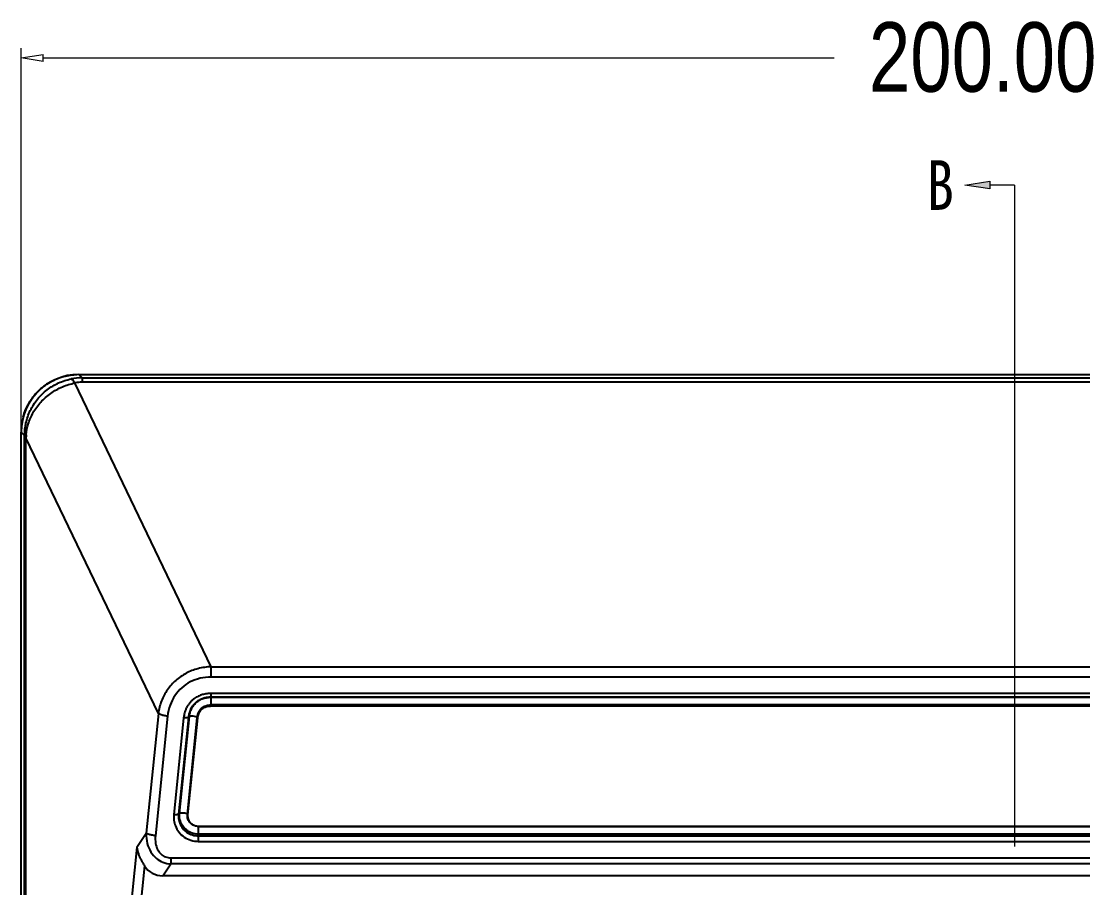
# Model space of a CAD drawing. Header units: inches. Extents: x -219 to 252, y -99 to 210.
# Drawn here: x -208.6 to -152, y 163.3 to 209.6 of the extents above; entities that cross this region are included whole.
import ezdxf

# ---------------------------------------------------------------- set-up
doc = ezdxf.new("R2010")
doc.units = ezdxf.units.IN
doc.header["$MEASUREMENT"] = 0
doc.linetypes.add('AI-Linetype-8', pattern=[141.111817, 35.277778, -35.277778, 0.000352778, -35.277778, 0.000352778, -35.277778])
doc.layers.add('hatch', color=7, linetype='Continuous')

# ---------------------------------------------------------------- blocks, each defined once
blk = doc.blocks.new('block 361')
at = {"color": 3, "lineweight": 5, "true_color": 0x00ff00}
blk.add_lwpolyline([(-208.563, 187.002), (-208.563, 208.14)], dxfattribs=at)
blk = doc.blocks.new('block 363')
at = {"color": 3, "lineweight": 5, "true_color": 0x00ff00}
blk.add_lwpolyline([(-207.398, 207.61), (-165.227, 207.61)], dxfattribs=at)
blk = doc.blocks.new('block 366')
at = {"color": 3, "lineweight": 5, "true_color": 0x00ff00}
blk.add_lwpolyline([(-207.398, 207.416), (-208.563, 207.61)], dxfattribs=at)
blk = doc.blocks.new('block 367')
at = {"color": 3, "lineweight": 5, "true_color": 0x00ff00}
blk.add_lwpolyline([(-208.563, 207.61), (-207.398, 207.804)], dxfattribs=at)
blk = doc.blocks.new('block 368')
at = {"color": 3, "lineweight": 5, "true_color": 0x00ff00}
blk.add_lwpolyline([(-207.398, 207.416), (-207.398, 207.804)], dxfattribs=at)
blk = doc.blocks.new('block 365')
for name in ['block 367', 'block 368', 'block 366']:
    blk.add_blockref(name, (0, 0))
blk = doc.blocks.new('block 373')
at = {"color": 7, "true_color": 0xffffff, "insert": (-163.377, 205.757), "char_height": 3.70665, "attachment_point": 7}
blk.add_mtext('\\fAdobe Song Std L|b0|i0|c0|p34;\\W0.8;200.00', dxfattribs=at)
blk = doc.blocks.new('block 374')
at = {"lineweight": 0}
blk.add_lwpolyline([(-208.563, 187.002), (-208.563, 187.002)], dxfattribs=at)
blk = doc.blocks.new('block 360')
for name in ['block 373', 'block 361', 'block 365', 'block 363', 'block 374']:
    blk.add_blockref(name, (0, 0))
blk = doc.blocks.new('block 1214')
at = {"color": 7, "lineweight": 25, "true_color": 0xffffff}
blk.add_lwpolyline([(-208.563, 117.016), (-208.563, 187.656)], dxfattribs=at)
blk = doc.blocks.new('block 1215')
at = {"color": 7, "lineweight": 25, "true_color": 0xffffff}
blk.add_lwpolyline([(-208.38, 117.433), (-208.38, 187.348)], dxfattribs=at)
blk = doc.blocks.new('block 1216')
at = {"color": 7, "lineweight": 25, "true_color": 0xffffff}
blk.add_lwpolyline([(-208.309, 117.433), (-208.309, 187.348)], dxfattribs=at)
blk = doc.blocks.new('block 1218')
at = {"color": 7, "lineweight": 25, "true_color": 0xffffff}
blk.add_lwpolyline([(-205.315, 190.548), (-205.315, 190.313)], dxfattribs=at)
blk = doc.blocks.new('block 1221')
at = {"color": 7, "lineweight": 25, "true_color": 0xffffff}
blk.add_lwpolyline([(-202.4, 165.513), (-206.951, 120.626)], dxfattribs=at)
blk = doc.blocks.new('block 1222')
at = {"color": 7, "lineweight": 25, "true_color": 0xffffff}
blk.add_lwpolyline([(-201.254, 172.636), (-201.901, 166.258)], dxfattribs=at)
blk = doc.blocks.new('block 1223')
at = {"color": 7, "lineweight": 25, "true_color": 0xffffff}
blk.add_lwpolyline([(-200.596, 164.944), (-200.596, 164.619)], dxfattribs=at)
blk = doc.blocks.new('block 1224')
at = {"color": 7, "lineweight": 25, "true_color": 0xffffff}
blk.add_lwpolyline([(-199.124, 166.621), (-199.124, 166.209)], dxfattribs=at)
blk = doc.blocks.new('block 1225')
at = {"color": 7, "lineweight": 25, "true_color": 0xffffff}
blk.add_lwpolyline([(-199.124, 166.115), (-199.124, 165.82)], dxfattribs=at)
blk = doc.blocks.new('block 1227')
at = {"color": 7, "lineweight": 25, "true_color": 0xffffff}
blk.add_lwpolyline([(-199.124, 166.209), (-199.124, 166.115)], dxfattribs=at)
blk = doc.blocks.new('block 1228')
at = {"color": 7, "lineweight": 25, "true_color": 0xffffff}
blk.add_lwpolyline([(-198.442, 173.509), (-198.442, 173.513)], dxfattribs=at)
blk = doc.blocks.new('block 1229')
at = {"color": 7, "lineweight": 25, "true_color": 0xffffff}
blk.add_lwpolyline([(-201.994, 164.519), (-206.457, 120.492)], dxfattribs=at)
blk = doc.blocks.new('block 1230')
at = {"color": 7, "lineweight": 25, "true_color": 0xffffff}
blk.add_lwpolyline([(-200.76, 172.502), (-201.407, 166.124)], dxfattribs=at)
blk = doc.blocks.new('block 1232')
at = {"color": 7, "lineweight": 25, "true_color": 0xffffff}
blk.add_lwpolyline([(-199.905, 172.412), (-200.429, 167.244)], dxfattribs=at)
blk = doc.blocks.new('block 1233')
at = {"color": 7, "lineweight": 25, "true_color": 0xffffff}
blk.add_lwpolyline([(-199.652, 172.436), (-200.176, 167.268)], dxfattribs=at)
blk = doc.blocks.new('block 1234')
at = {"color": 7, "lineweight": 25, "true_color": 0xffffff}
blk.add_lwpolyline([(-200.125, 167.308), (-199.601, 172.477)], dxfattribs=at)
blk = doc.blocks.new('block 1236')
at = {"color": 7, "lineweight": 25, "true_color": 0xffffff}
blk.add_lwpolyline([(-199.704, 167.268), (-199.18, 172.437)], dxfattribs=at)
blk = doc.blocks.new('block 1237')
at = {"color": 7, "lineweight": 25, "true_color": 0xffffff}
blk.add_lwpolyline([(-199.674, 167.239), (-199.15, 172.407)], dxfattribs=at)
blk = doc.blocks.new('block 1238')
at = {"color": 7, "lineweight": 25, "true_color": 0xffffff}
blk.add_lwpolyline([(-201.021, 163.985), (-200.596, 164.619)], dxfattribs=at)
blk = doc.blocks.new('block 1239')
at = {"color": 7, "lineweight": 25, "true_color": 0xffffff}
blk.add_lwpolyline([(-202.4, 165.513), (-201.901, 166.258)], dxfattribs=at)
blk = doc.blocks.new('block 1240')
at = {"color": 7, "lineweight": 25, "true_color": 0xffffff}
blk.add_lwpolyline([(-199.601, 172.477), (-199.652, 172.436)], dxfattribs=at)
blk = doc.blocks.new('block 1241')
at = {"color": 7, "lineweight": 25, "true_color": 0xffffff}
blk.add_lwpolyline([(-198.442, 173.043), (-198.442, 173.099)], dxfattribs=at)
blk = doc.blocks.new('block 1242')
at = {"color": 7, "lineweight": 25, "true_color": 0xffffff}
blk.add_lwpolyline([(-198.442, 174.587), (-198.442, 175.133)], dxfattribs=at)
blk = doc.blocks.new('block 1243')
at = {"color": 7, "lineweight": 25, "true_color": 0xffffff}
blk.add_lwpolyline([(-198.442, 173.099), (-198.442, 173.509)], dxfattribs=at)
blk = doc.blocks.new('block 1244')
at = {"color": 7, "lineweight": 25, "true_color": 0xffffff}
blk.add_lwpolyline([(-198.442, 173.513), (-198.442, 173.711)], dxfattribs=at)
blk = doc.blocks.new('block 1248')
at = {"color": 7, "lineweight": 25, "true_color": 0xffffff}
blk.add_lwpolyline([(-200.125, 167.308), (-200.176, 167.268)], dxfattribs=at)
blk = doc.blocks.new('block 1263')
at = {"color": 7, "lineweight": 25, "true_color": 0xffffff}
blk.add_lwpolyline([(-201.254, 172.636), (-208.309, 187.348)], dxfattribs=at)
blk = doc.blocks.new('block 1268')
at = {"color": 7, "lineweight": 25, "true_color": 0xffffff}
blk.add_lwpolyline([(-198.442, 175.133), (-205.703, 190.274)], dxfattribs=at)
blk = doc.blocks.new('block 1269')
at = {"color": 7, "lineweight": 25, "true_color": 0xffffff}
blk.add_lwpolyline([(-199.674, 167.239), (-199.704, 167.268)], dxfattribs=at)
blk = doc.blocks.new('block 1272')
at = {"color": 7, "lineweight": 25, "true_color": 0xffffff}
blk.add_lwpolyline([(-199.15, 172.407), (-199.18, 172.437)], dxfattribs=at)
blk = doc.blocks.new('block 1274')
at = {"color": 7, "lineweight": 25, "true_color": 0xffffff}
blk.add_lwpolyline([(-208.38, 187.474), (-208.563, 187.656)], dxfattribs=at)
blk = doc.blocks.new('block 1276')
at = {"color": 7, "lineweight": 25, "true_color": 0xffffff}
blk.add_lwpolyline([(-205.315, 190.548), (-205.492, 190.726)], dxfattribs=at)
blk = doc.blocks.new('block 1287')
at = {"color": 7, "lineweight": 25, "true_color": 0xffffff}
blk.add_lwpolyline([(-110.2, 163.985), (-201.021, 163.985)], dxfattribs=at)
blk = doc.blocks.new('block 1288')
at = {"color": 7, "lineweight": 25, "true_color": 0xffffff}
blk.add_lwpolyline([(-110.625, 164.619), (-200.596, 164.619)], dxfattribs=at)
blk = doc.blocks.new('block 1289')
at = {"color": 7, "lineweight": 25, "true_color": 0xffffff}
blk.add_lwpolyline([(-200.596, 164.944), (-110.625, 164.944)], dxfattribs=at)
blk = doc.blocks.new('block 1290')
at = {"color": 7, "lineweight": 25, "true_color": 0xffffff}
blk.add_lwpolyline([(-199.124, 165.82), (-112.097, 165.82)], dxfattribs=at)
blk = doc.blocks.new('block 1293')
at = {"color": 7, "lineweight": 25, "true_color": 0xffffff}
blk.add_lwpolyline([(-199.124, 166.115), (-112.097, 166.115)], dxfattribs=at)
blk = doc.blocks.new('block 1294')
at = {"color": 7, "lineweight": 25, "true_color": 0xffffff}
blk.add_lwpolyline([(-112.097, 166.209), (-199.124, 166.209)], dxfattribs=at)
blk = doc.blocks.new('block 1295')
at = {"color": 7, "lineweight": 25, "true_color": 0xffffff}
blk.add_lwpolyline([(-199.124, 166.619), (-112.097, 166.619)], dxfattribs=at)
blk = doc.blocks.new('block 1296')
at = {"color": 7, "lineweight": 25, "true_color": 0xffffff}
blk.add_lwpolyline([(-112.097, 166.621), (-199.124, 166.621)], dxfattribs=at)
blk = doc.blocks.new('block 1298')
at = {"color": 7, "lineweight": 25, "true_color": 0xffffff}
blk.add_lwpolyline([(-198.442, 173.043), (-112.779, 173.043)], dxfattribs=at)
blk = doc.blocks.new('block 1299')
at = {"color": 7, "lineweight": 25, "true_color": 0xffffff}
blk.add_lwpolyline([(-112.779, 173.099), (-198.442, 173.099)], dxfattribs=at)
blk = doc.blocks.new('block 1300')
at = {"color": 7, "lineweight": 25, "true_color": 0xffffff}
blk.add_lwpolyline([(-198.442, 173.509), (-112.779, 173.509)], dxfattribs=at)
blk = doc.blocks.new('block 1301')
at = {"color": 7, "lineweight": 25, "true_color": 0xffffff}
blk.add_lwpolyline([(-112.779, 173.513), (-198.442, 173.513)], dxfattribs=at)
blk = doc.blocks.new('block 1302')
at = {"color": 7, "lineweight": 25, "true_color": 0xffffff}
blk.add_lwpolyline([(-112.779, 173.711), (-198.442, 173.711)], dxfattribs=at)
blk = doc.blocks.new('block 1303')
at = {"color": 7, "lineweight": 25, "true_color": 0xffffff}
blk.add_lwpolyline([(-112.779, 174.587), (-198.442, 174.587)], dxfattribs=at)
blk = doc.blocks.new('block 1304')
at = {"color": 7, "lineweight": 25, "true_color": 0xffffff}
blk.add_lwpolyline([(-198.442, 175.133), (-112.779, 175.133)], dxfattribs=at)
blk = doc.blocks.new('block 1309')
at = {"color": 7, "lineweight": 25, "true_color": 0xffffff}
blk.add_lwpolyline([(-208.38, 187.348), (-208.309, 187.348)], dxfattribs=at)
blk = doc.blocks.new('block 1313')
at = {"color": 7, "lineweight": 25, "true_color": 0xffffff}
blk.add_lwpolyline([(-105.906, 190.313), (-205.315, 190.313)], dxfattribs=at)
blk = doc.blocks.new('block 1314')
at = {"color": 7, "lineweight": 25, "true_color": 0xffffff}
blk.add_lwpolyline([(-205.315, 190.548), (-105.906, 190.548)], dxfattribs=at)
blk = doc.blocks.new('block 1315')
at = {"color": 7, "lineweight": 25, "true_color": 0xffffff}
blk.add_lwpolyline([(-205.492, 190.726), (-105.729, 190.726)], dxfattribs=at)
blk = doc.blocks.new('block 2415')
at = {"color": 7, "lineweight": 25, "true_color": 0xffffff}
blk.add_open_spline([(-208.38, 187.348), (-208.38, 187.39), (-208.38, 187.432), (-208.38, 187.474)], degree=3, dxfattribs=at)
blk = doc.blocks.new('block 2419')
at = {"color": 7, "lineweight": 25, "true_color": 0xffffff}
blk.add_open_spline([(-208.297, 187.514), (-208.301, 187.459), (-208.305, 187.404), (-208.309, 187.348)], degree=3, dxfattribs=at)
blk = doc.blocks.new('block 2423')
at = {"color": 7, "lineweight": 25, "true_color": 0xffffff}
blk.add_open_spline([(-205.315, 190.548), (-205.514, 190.548), (-205.712, 190.528), (-205.908, 190.489)], degree=3, dxfattribs=at)
blk = doc.blocks.new('block 2428')
at = {"color": 7, "lineweight": 25, "true_color": 0xffffff}
blk.add_open_spline([(-205.315, 190.313), (-205.445, 190.313), (-205.575, 190.3), (-205.703, 190.274)], degree=3, dxfattribs=at)
blk = doc.blocks.new('block 2637')
at = {"color": 7, "lineweight": 25, "true_color": 0xffffff}
blk.add_open_spline([(-208.459, 188.451), (-208.389, 188.713), (-208.284, 188.966), (-208.148, 189.201), (-208.013, 189.432), (-207.849, 189.645), (-207.659, 189.834), (-207.47, 190.022), (-207.256, 190.185), (-207.025, 190.318), (-206.794, 190.451), (-206.545, 190.554), (-206.287, 190.622), (-206.06, 190.683), (-205.825, 190.717), (-205.591, 190.724)], degree=3, knots=[0, 0, 0, 0, 1, 1, 1, 2, 2, 2, 3, 3, 3, 4, 4, 4, 5, 5, 5, 5], dxfattribs=at)
blk = doc.blocks.new('block 2644')
at = {"color": 7, "lineweight": 25, "true_color": 0xffffff}
blk.add_open_spline([(-200.176, 167.268), (-200.191, 167.256), (-200.21, 167.251), (-200.229, 167.248), (-200.26, 167.242), (-200.289, 167.24), (-200.319, 167.239), (-200.356, 167.238), (-200.393, 167.24), (-200.429, 167.244)], degree=3, knots=[0, 0, 0, 0, 1, 1, 1, 2, 2, 2, 3, 3, 3, 3], dxfattribs=at)
blk = doc.blocks.new('block 2645')
at = {"color": 7, "lineweight": 25, "true_color": 0xffffff}
blk.add_open_spline([(-199.652, 172.436), (-199.667, 172.424), (-199.686, 172.419), (-199.705, 172.416), (-199.736, 172.41), (-199.765, 172.408), (-199.795, 172.407), (-199.832, 172.406), (-199.869, 172.408), (-199.905, 172.412)], degree=3, knots=[0, 0, 0, 0, 1, 1, 1, 2, 2, 2, 3, 3, 3, 3], dxfattribs=at)
blk = doc.blocks.new('block 2663')
at = {"color": 7, "lineweight": 25, "true_color": 0xffffff}
blk.add_open_spline([(-208.38, 187.474), (-208.381, 187.692), (-208.357, 187.912), (-208.311, 188.126), (-208.26, 188.359), (-208.182, 188.585), (-208.079, 188.8), (-207.974, 189.017), (-207.844, 189.222), (-207.692, 189.409), (-207.542, 189.594), (-207.369, 189.762), (-207.18, 189.907), (-206.993, 190.052), (-206.788, 190.175), (-206.572, 190.273), (-206.36, 190.37), (-206.136, 190.442), (-205.908, 190.489)], degree=3, knots=[0, 0, 0, 0, 1, 1, 1, 2, 2, 2, 3, 3, 3, 4, 4, 4, 5, 5, 5, 6, 6, 6, 6], dxfattribs=at)
blk = doc.blocks.new('block 2664')
at = {"color": 7, "lineweight": 25, "true_color": 0xffffff}
blk.add_open_spline([(-198.442, 175.133), (-198.677, 175.126), (-198.912, 175.092), (-199.14, 175.033), (-199.36, 174.975), (-199.574, 174.892), (-199.775, 174.786), (-199.971, 174.682), (-200.156, 174.555), (-200.323, 174.408), (-200.49, 174.261), (-200.64, 174.094), (-200.767, 173.911), (-200.897, 173.726), (-201.003, 173.524), (-201.085, 173.313), (-201.168, 173.095), (-201.225, 172.867), (-201.254, 172.636)], degree=3, knots=[0, 0, 0, 0, 1, 1, 1, 2, 2, 2, 3, 3, 3, 4, 4, 4, 5, 5, 5, 6, 6, 6, 6], dxfattribs=at)
blk = doc.blocks.new('block 2665')
at = {"color": 7, "lineweight": 25, "true_color": 0xffffff}
blk.add_open_spline([(-208.297, 187.514), (-208.283, 187.707), (-208.246, 187.898), (-208.19, 188.084), (-208.126, 188.296), (-208.037, 188.501), (-207.927, 188.693), (-207.812, 188.894), (-207.673, 189.083), (-207.517, 189.254), (-207.358, 189.427), (-207.18, 189.583), (-206.989, 189.719), (-206.796, 189.856), (-206.588, 189.972), (-206.371, 190.066), (-206.156, 190.158), (-205.932, 190.228), (-205.703, 190.274)], degree=3, knots=[0, 0, 0, 0, 1, 1, 1, 2, 2, 2, 3, 3, 3, 4, 4, 4, 5, 5, 5, 6, 6, 6, 6], dxfattribs=at)
blk = doc.blocks.new('block 2668')
at = {"color": 7, "lineweight": 25, "true_color": 0xffffff}
blk.add_open_spline([(-205.908, 190.489), (-205.886, 190.49), (-205.864, 190.48), (-205.845, 190.467), (-205.817, 190.447), (-205.796, 190.421), (-205.776, 190.394), (-205.748, 190.356), (-205.724, 190.315), (-205.703, 190.274)], degree=3, knots=[0, 0, 0, 0, 1, 1, 1, 2, 2, 2, 3, 3, 3, 3], dxfattribs=at)
blk = doc.blocks.new('block 2669')
at = {"color": 7, "lineweight": 25, "true_color": 0xffffff}
blk.add_open_spline([(-208.38, 187.474), (-208.379, 187.479), (-208.374, 187.484), (-208.369, 187.487), (-208.36, 187.493), (-208.35, 187.497), (-208.341, 187.501), (-208.327, 187.506), (-208.312, 187.51), (-208.297, 187.514)], degree=3, knots=[0, 0, 0, 0, 1, 1, 1, 2, 2, 2, 3, 3, 3, 3], dxfattribs=at)
blk = doc.blocks.new('block 2670')
at = {"color": 7, "lineweight": 25, "true_color": 0xffffff}
blk.add_open_spline([(-201.901, 166.258), (-201.906, 166.074), (-201.887, 165.888), (-201.841, 165.708), (-201.8, 165.548), (-201.737, 165.393), (-201.649, 165.253), (-201.571, 165.126), (-201.473, 165.012), (-201.359, 164.916), (-201.254, 164.828), (-201.134, 164.757), (-201.006, 164.707), (-200.875, 164.656), (-200.736, 164.626), (-200.596, 164.619)], degree=3, knots=[0, 0, 0, 0, 1, 1, 1, 2, 2, 2, 3, 3, 3, 4, 4, 4, 5, 5, 5, 5], dxfattribs=at)
blk = doc.blocks.new('block 2696')
at = {"color": 7, "lineweight": 25, "true_color": 0xffffff}
blk.add_open_spline([(-200.429, 167.244), (-200.439, 167.148), (-200.438, 167.052), (-200.426, 166.956), (-200.412, 166.849), (-200.385, 166.743), (-200.345, 166.642), (-200.3, 166.528), (-200.238, 166.42), (-200.162, 166.323), (-200.081, 166.219), (-199.983, 166.128), (-199.874, 166.053), (-199.764, 165.977), (-199.643, 165.918), (-199.515, 165.879), (-199.388, 165.84), (-199.256, 165.82), (-199.124, 165.82)], degree=3, knots=[0, 0, 0, 0, 1, 1, 1, 2, 2, 2, 3, 3, 3, 4, 4, 4, 5, 5, 5, 6, 6, 6, 6], dxfattribs=at)
blk = doc.blocks.new('block 2697')
at = {"color": 7, "lineweight": 25, "true_color": 0xffffff}
blk.add_open_spline([(-198.442, 173.711), (-198.492, 173.711), (-198.542, 173.709), (-198.593, 173.704), (-198.637, 173.7), (-198.681, 173.695), (-198.724, 173.687), (-198.764, 173.681), (-198.803, 173.672), (-198.842, 173.663), (-198.879, 173.654), (-198.915, 173.643), (-198.951, 173.631), (-198.987, 173.619), (-199.023, 173.606), (-199.058, 173.592), (-199.096, 173.576), (-199.133, 173.558), (-199.169, 173.539), (-199.21, 173.518), (-199.25, 173.495), (-199.288, 173.469), (-199.33, 173.441), (-199.371, 173.411), (-199.411, 173.378), (-199.453, 173.343), (-199.493, 173.305), (-199.531, 173.265), (-199.571, 173.222), (-199.608, 173.177), (-199.642, 173.13), (-199.674, 173.084), (-199.704, 173.037), (-199.731, 172.988), (-199.755, 172.943), (-199.777, 172.897), (-199.796, 172.851), (-199.814, 172.809), (-199.829, 172.767), (-199.842, 172.724), (-199.854, 172.686), (-199.864, 172.648), (-199.873, 172.609), (-199.881, 172.575), (-199.887, 172.54), (-199.893, 172.505), (-199.898, 172.474), (-199.902, 172.443), (-199.905, 172.412)], degree=3, knots=[0, 0, 0, 0, 1, 1, 1, 2, 2, 2, 3, 3, 3, 4, 4, 4, 5, 5, 5, 6, 6, 6, 7, 7, 7, 8, 8, 8, 9, 9, 9, 10, 10, 10, 11, 11, 11, 12, 12, 12, 13, 13, 13, 14, 14, 14, 15, 15, 15, 16, 16, 16, 16], dxfattribs=at)
blk = doc.blocks.new('block 2698')
at = {"color": 7, "lineweight": 25, "true_color": 0xffffff}
blk.add_open_spline([(-200.76, 172.502), (-200.83, 172.509), (-200.899, 172.519), (-200.968, 172.533), (-201.026, 172.545), (-201.084, 172.56), (-201.142, 172.58), (-201.181, 172.594), (-201.221, 172.61), (-201.254, 172.636)], degree=3, knots=[0, 0, 0, 0, 1, 1, 1, 2, 2, 2, 3, 3, 3, 3], dxfattribs=at)
blk = doc.blocks.new('block 2699')
at = {"color": 7, "lineweight": 25, "true_color": 0xffffff}
blk.add_open_spline([(-201.407, 166.124), (-201.476, 166.13), (-201.546, 166.14), (-201.614, 166.154), (-201.673, 166.166), (-201.731, 166.181), (-201.788, 166.201), (-201.828, 166.215), (-201.867, 166.232), (-201.901, 166.258)], degree=3, knots=[0, 0, 0, 0, 1, 1, 1, 2, 2, 2, 3, 3, 3, 3], dxfattribs=at)
blk = doc.blocks.new('block 2701')
at = {"color": 7, "lineweight": 25, "true_color": 0xffffff}
blk.add_open_spline([(-202.4, 165.513), (-202.393, 165.453), (-202.382, 165.394), (-202.368, 165.335), (-202.354, 165.277), (-202.337, 165.218), (-202.318, 165.161), (-202.299, 165.104), (-202.277, 165.047), (-202.253, 164.992), (-202.229, 164.937), (-202.203, 164.882), (-202.175, 164.828), (-202.147, 164.775), (-202.118, 164.722), (-202.087, 164.67), (-202.057, 164.619), (-202.026, 164.569), (-201.994, 164.519)], degree=3, knots=[0, 0, 0, 0, 1, 1, 1, 2, 2, 2, 3, 3, 3, 4, 4, 4, 5, 5, 5, 6, 6, 6, 6], dxfattribs=at)
blk = doc.blocks.new('block 2702')
at = {"color": 7, "lineweight": 25, "true_color": 0xffffff}
blk.add_open_spline([(-200.176, 167.268), (-200.184, 167.19), (-200.183, 167.112), (-200.173, 167.034), (-200.162, 166.946), (-200.14, 166.86), (-200.107, 166.778), (-200.071, 166.686), (-200.021, 166.599), (-199.959, 166.521), (-199.894, 166.436), (-199.815, 166.362), (-199.727, 166.302), (-199.639, 166.241), (-199.541, 166.194), (-199.438, 166.162), (-199.337, 166.131), (-199.23, 166.115), (-199.124, 166.115)], degree=3, knots=[0, 0, 0, 0, 1, 1, 1, 2, 2, 2, 3, 3, 3, 4, 4, 4, 5, 5, 5, 6, 6, 6, 6], dxfattribs=at)
blk = doc.blocks.new('block 2703')
at = {"color": 7, "lineweight": 25, "true_color": 0xffffff}
blk.add_open_spline([(-199.124, 166.209), (-199.236, 166.209), (-199.35, 166.228), (-199.456, 166.265), (-199.563, 166.302), (-199.662, 166.357), (-199.75, 166.427), (-199.838, 166.496), (-199.914, 166.58), (-199.974, 166.674), (-200.034, 166.767), (-200.077, 166.871), (-200.103, 166.979), (-200.129, 167.086), (-200.136, 167.199), (-200.125, 167.308)], degree=3, knots=[0, 0, 0, 0, 1, 1, 1, 2, 2, 2, 3, 3, 3, 4, 4, 4, 5, 5, 5, 5], dxfattribs=at)
blk = doc.blocks.new('block 2704')
at = {"color": 7, "lineweight": 25, "true_color": 0xffffff}
blk.add_open_spline([(-199.124, 166.621), (-199.184, 166.621), (-199.244, 166.631), (-199.301, 166.651), (-199.359, 166.671), (-199.414, 166.701), (-199.462, 166.739), (-199.512, 166.777), (-199.555, 166.825), (-199.588, 166.878), (-199.622, 166.931), (-199.647, 166.99), (-199.662, 167.052), (-199.676, 167.113), (-199.68, 167.177), (-199.674, 167.239)], degree=3, knots=[0, 0, 0, 0, 1, 1, 1, 2, 2, 2, 3, 3, 3, 4, 4, 4, 5, 5, 5, 5], dxfattribs=at)
blk = doc.blocks.new('block 2705')
at = {"color": 7, "lineweight": 25, "true_color": 0xffffff}
blk.add_open_spline([(-199.124, 166.619), (-199.188, 166.619), (-199.253, 166.63), (-199.313, 166.651), (-199.375, 166.672), (-199.432, 166.703), (-199.483, 166.744), (-199.534, 166.784), (-199.579, 166.834), (-199.614, 166.889), (-199.649, 166.944), (-199.675, 167.006), (-199.691, 167.07), (-199.706, 167.135), (-199.71, 167.203), (-199.704, 167.268)], degree=3, knots=[0, 0, 0, 0, 1, 1, 1, 2, 2, 2, 3, 3, 3, 4, 4, 4, 5, 5, 5, 5], dxfattribs=at)
blk = doc.blocks.new('block 2706')
at = {"color": 7, "lineweight": 25, "true_color": 0xffffff}
blk.add_open_spline([(-199.704, 167.268), (-199.724, 167.289), (-199.754, 167.298), (-199.783, 167.305), (-199.827, 167.316), (-199.871, 167.325), (-199.914, 167.329), (-199.957, 167.333), (-200.001, 167.333), (-200.046, 167.33), (-200.074, 167.328), (-200.104, 167.325), (-200.125, 167.308)], degree=3, knots=[0, 0, 0, 0, 1, 1, 1, 2, 2, 2, 3, 3, 3, 4, 4, 4, 4], dxfattribs=at)
blk = doc.blocks.new('block 2707')
at = {"color": 7, "lineweight": 25, "true_color": 0xffffff}
blk.add_open_spline([(-198.442, 173.513), (-198.484, 173.513), (-198.527, 173.511), (-198.57, 173.507), (-198.607, 173.504), (-198.644, 173.499), (-198.68, 173.493), (-198.713, 173.488), (-198.746, 173.481), (-198.779, 173.473), (-198.809, 173.465), (-198.839, 173.457), (-198.869, 173.447), (-198.899, 173.437), (-198.928, 173.426), (-198.957, 173.414), (-198.988, 173.401), (-199.018, 173.387), (-199.048, 173.371), (-199.081, 173.354), (-199.114, 173.335), (-199.145, 173.314), (-199.179, 173.292), (-199.213, 173.267), (-199.244, 173.24), (-199.279, 173.212), (-199.312, 173.181), (-199.342, 173.148), (-199.375, 173.113), (-199.405, 173.077), (-199.432, 173.038), (-199.459, 173.001), (-199.484, 172.962), (-199.506, 172.921), (-199.526, 172.884), (-199.544, 172.846), (-199.56, 172.808), (-199.574, 172.773), (-199.587, 172.738), (-199.598, 172.702), (-199.608, 172.67), (-199.617, 172.637), (-199.624, 172.604), (-199.631, 172.575), (-199.637, 172.546), (-199.642, 172.516), (-199.646, 172.489), (-199.649, 172.463), (-199.652, 172.436)], degree=3, knots=[0, 0, 0, 0, 1, 1, 1, 2, 2, 2, 3, 3, 3, 4, 4, 4, 5, 5, 5, 6, 6, 6, 7, 7, 7, 8, 8, 8, 9, 9, 9, 10, 10, 10, 11, 11, 11, 12, 12, 12, 13, 13, 13, 14, 14, 14, 15, 15, 15, 16, 16, 16, 16], dxfattribs=at)
blk = doc.blocks.new('block 2708')
at = {"color": 7, "lineweight": 25, "true_color": 0xffffff}
blk.add_open_spline([(-199.601, 172.477), (-199.594, 172.546), (-199.582, 172.614), (-199.564, 172.682), (-199.556, 172.714), (-199.546, 172.745), (-199.535, 172.776), (-199.523, 172.81), (-199.509, 172.844), (-199.494, 172.877), (-199.464, 172.942), (-199.428, 173.004), (-199.386, 173.061), (-199.343, 173.12), (-199.295, 173.174), (-199.241, 173.222), (-199.187, 173.271), (-199.128, 173.314), (-199.065, 173.35), (-199.002, 173.387), (-198.935, 173.417), (-198.866, 173.441), (-198.833, 173.452), (-198.8, 173.462), (-198.766, 173.47), (-198.73, 173.479), (-198.694, 173.486), (-198.657, 173.492), (-198.586, 173.503), (-198.514, 173.509), (-198.442, 173.509)], degree=3, knots=[0, 0, 0, 0, 1, 1, 1, 2, 2, 2, 3, 3, 3, 4, 4, 4, 5, 5, 5, 6, 6, 6, 7, 7, 7, 8, 8, 8, 9, 9, 9, 10, 10, 10, 10], dxfattribs=at)
blk = doc.blocks.new('block 2709')
at = {"color": 7, "lineweight": 25, "true_color": 0xffffff}
blk.add_open_spline([(-199.15, 172.406), (-199.143, 172.478), (-199.128, 172.549), (-199.103, 172.617), (-199.079, 172.681), (-199.047, 172.742), (-199.005, 172.796), (-198.964, 172.849), (-198.913, 172.896), (-198.857, 172.932), (-198.798, 172.97), (-198.733, 172.997), (-198.666, 173.015), (-198.593, 173.035), (-198.517, 173.043), (-198.442, 173.043)], degree=3, knots=[0, 0, 0, 0, 1, 1, 1, 2, 2, 2, 3, 3, 3, 4, 4, 4, 5, 5, 5, 5], dxfattribs=at)
blk = doc.blocks.new('block 2710')
at = {"color": 7, "lineweight": 25, "true_color": 0xffffff}
blk.add_open_spline([(-199.18, 172.437), (-199.2, 172.457), (-199.23, 172.466), (-199.259, 172.473), (-199.303, 172.485), (-199.347, 172.493), (-199.39, 172.497), (-199.433, 172.501), (-199.477, 172.501), (-199.522, 172.498), (-199.551, 172.497), (-199.58, 172.494), (-199.601, 172.477)], degree=3, knots=[0, 0, 0, 0, 1, 1, 1, 2, 2, 2, 3, 3, 3, 4, 4, 4, 4], dxfattribs=at)
blk = doc.blocks.new('block 2711')
at = {"color": 7, "lineweight": 25, "true_color": 0xffffff}
blk.add_open_spline([(-199.18, 172.437), (-199.175, 172.485), (-199.166, 172.533), (-199.154, 172.58), (-199.148, 172.602), (-199.142, 172.623), (-199.134, 172.644), (-199.126, 172.666), (-199.118, 172.688), (-199.108, 172.71), (-199.089, 172.751), (-199.066, 172.789), (-199.04, 172.826), (-199.014, 172.861), (-198.985, 172.893), (-198.953, 172.922), (-198.921, 172.951), (-198.885, 172.977), (-198.848, 172.999), (-198.808, 173.022), (-198.767, 173.04), (-198.724, 173.055), (-198.704, 173.062), (-198.682, 173.068), (-198.661, 173.073), (-198.637, 173.079), (-198.613, 173.084), (-198.589, 173.088), (-198.54, 173.096), (-198.491, 173.099), (-198.442, 173.099)], degree=3, knots=[0, 0, 0, 0, 1, 1, 1, 2, 2, 2, 3, 3, 3, 4, 4, 4, 5, 5, 5, 6, 6, 6, 7, 7, 7, 8, 8, 8, 9, 9, 9, 10, 10, 10, 10], dxfattribs=at)
blk = doc.blocks.new('block 2712')
at = {"color": 7, "lineweight": 25, "true_color": 0xffffff}
blk.add_open_spline([(-198.442, 174.587), (-198.638, 174.587), (-198.834, 174.565), (-199.025, 174.519), (-199.208, 174.475), (-199.387, 174.41), (-199.554, 174.323), (-199.718, 174.238), (-199.872, 174.132), (-200.009, 174.01), (-200.148, 173.886), (-200.271, 173.745), (-200.374, 173.591), (-200.481, 173.433), (-200.567, 173.261), (-200.631, 173.081), (-200.697, 172.894), (-200.74, 172.699), (-200.76, 172.502)], degree=3, knots=[0, 0, 0, 0, 1, 1, 1, 2, 2, 2, 3, 3, 3, 4, 4, 4, 5, 5, 5, 6, 6, 6, 6], dxfattribs=at)
blk = doc.blocks.new('block 2713')
at = {"color": 7, "lineweight": 25, "true_color": 0xffffff}
blk.add_open_spline([(-201.407, 166.124), (-201.421, 165.988), (-201.419, 165.85), (-201.397, 165.715), (-201.378, 165.598), (-201.344, 165.484), (-201.29, 165.379), (-201.244, 165.289), (-201.183, 165.206), (-201.108, 165.137), (-201.04, 165.075), (-200.961, 165.026), (-200.875, 164.993), (-200.786, 164.96), (-200.69, 164.944), (-200.596, 164.944)], degree=3, knots=[0, 0, 0, 0, 1, 1, 1, 2, 2, 2, 3, 3, 3, 4, 4, 4, 5, 5, 5, 5], dxfattribs=at)
blk = doc.blocks.new('block 2943')
at = {"color": 7, "lineweight": 25, "true_color": 0xffffff}
blk.add_open_spline([(-205.492, 190.726), (-207.188, 190.726), (-208.563, 189.352), (-208.563, 187.656)], degree=3, dxfattribs=at)
blk = doc.blocks.new('block 2945')
at = {"color": 7, "lineweight": 25, "true_color": 0xffffff}
blk.add_open_spline([(-201.994, 164.519), (-201.772, 164.175), (-201.427, 163.985), (-201.021, 163.985)], degree=3, dxfattribs=at)
blk = doc.blocks.new('block 4388')
at = {"layer": 'hatch', "true_color": 0xffff00}
h = blk.add_hatch(color=2, dxfattribs=at)
h.dxf.hatch_style = 2
h.paths.add_polyline_path([(-156.936, 201.031), (-156.936, 200.634), (-158.26, 200.833)])
at = {"layer": 'hatch', "lineweight": 0}
blk.add_lwpolyline([(-156.936, 201.031), (-156.936, 200.634), (-158.26, 200.833), (-156.936, 201.031)], dxfattribs=at)
at = {"layer": 'hatch', "color": 2, "lineweight": 9, "true_color": 0xffff00}
blk.add_lwpolyline([(-155.613, 200.833), (-156.936, 200.833)], dxfattribs=at)
blk = doc.blocks.new('block 4389')
at = {"layer": 'hatch', "color": 6, "true_color": 0xff00ff, "insert": (-160.29, 199.509), "char_height": 2.64761, "attachment_point": 7}
blk.add_mtext('\\fTxt|b0|i0|c0|p34;\\W0.8;B', dxfattribs=at)
blk = doc.blocks.new('block 4390')
at = {"layer": 'hatch', "color": 2, "linetype": 'AI-Linetype-8', "lineweight": 9, "true_color": 0xffff00}
blk.add_lwpolyline([(-155.613, 200.833), (-155.613, 105.579)], dxfattribs=at)

msp = doc.modelspace()

# ---------------------------------------------------------------- block references
for name in ['block 360', 'block 2943', 'block 2637', 'block 1276', 'block 1315', 'block 2663', 'block 2665', 'block 2423', 'block 2668', 'block 2428', 'block 1268', 'block 1218', 'block 1314', 'block 1313', 'block 1214', 'block 1274', 'block 2669', 'block 2415', 'block 1215', 'block 1309', 'block 2419', 'block 1216', 'block 1263', 'block 2664', 'block 1242', 'block 1304', 'block 2712', 'block 1303', 'block 2697', 'block 2707', 'block 2708', 'block 1244', 'block 1302', 'block 1228', 'block 1301', 'block 1243', 'block 1300', 'block 1222', 'block 2698', 'block 2711', 'block 2709', 'block 1241', 'block 1299', 'block 1298', 'block 1230', 'block 1232', 'block 1233', 'block 1234', 'block 2645', 'block 1236', 'block 1237', 'block 1240', 'block 2710', 'block 1272', 'block 2696', 'block 2644', 'block 2702', 'block 1248', 'block 2703', 'block 2706', 'block 2705', 'block 1269', 'block 2704', 'block 1224', 'block 1296', 'block 1295', 'block 1239', 'block 2670', 'block 2699', 'block 2713', 'block 1227', 'block 1294', 'block 1225', 'block 1293', 'block 1290', 'block 1221', 'block 2701', 'block 1223', 'block 1289', 'block 1229', 'block 2945', 'block 1238', 'block 1288', 'block 1287']:
    msp.add_blockref(name, (0, 0))
at = {"layer": 'hatch'}
for name in ['block 4389', 'block 4388', 'block 4390']:
    msp.add_blockref(name, (0, 0), dxfattribs=at)

doc.saveas('drawing.dxf')
